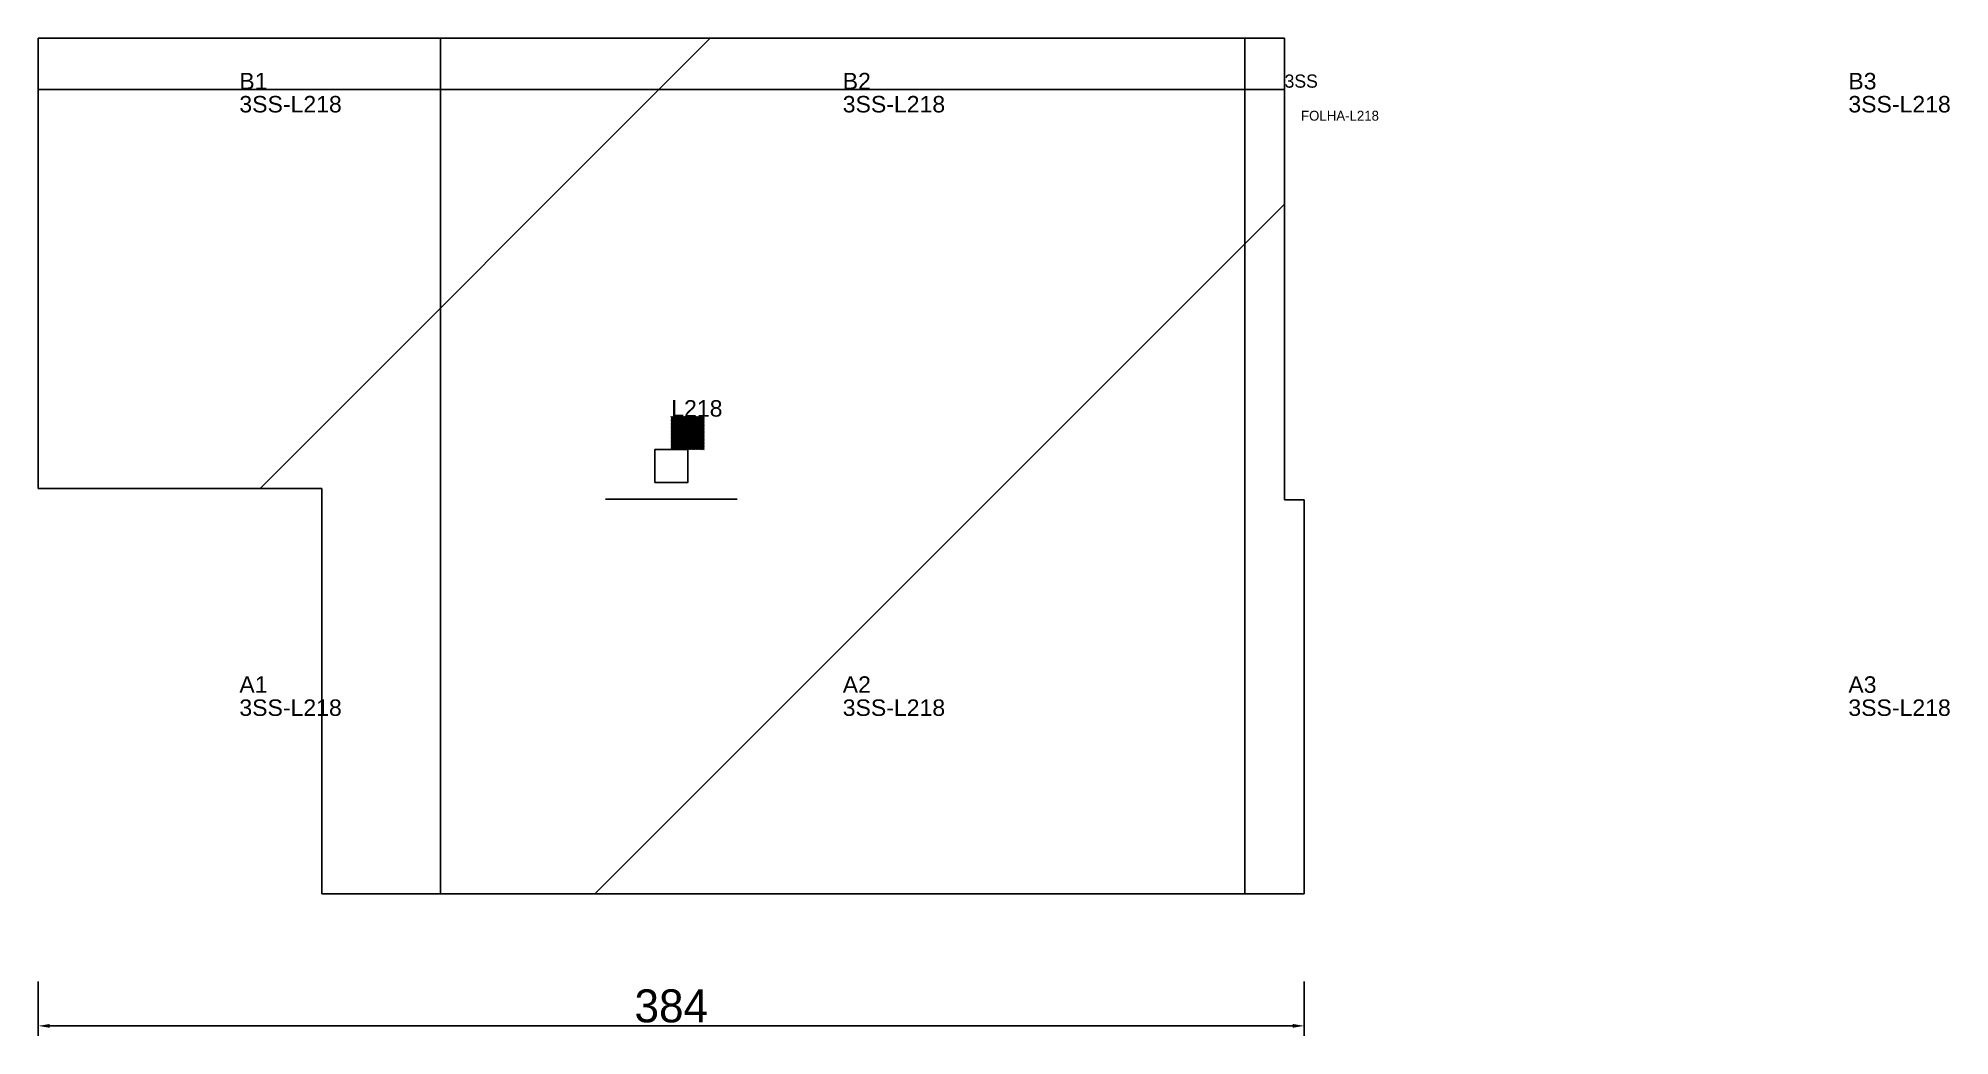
# Model space of a CAD drawing. Header units: metres. Extents: x 222 to 802, y -101 to 202.
import ezdxf

# ---------------------------------------------------------------- set-up
doc = ezdxf.new("R2010")
doc.units = ezdxf.units.M
for name, color, linetype in [('3', 3, 'CONTINUOUS'), ('AUX00', 7, 'CONTINUOUS'), ('COTA', 241, 'CONTINUOUS'), ('FOLHA', 255, 'CONTINUOUS'), ('Hachura', 251, 'CONTINUOUS'), ('NOMENCLATURA', 7, 'CONTINUOUS'), ('Nível', 160, 'CONTINUOUS'), ('Painéis', 200, 'CONTINUOUS'), ('Pilares', 5, 'CONTINUOUS'), ('REAPROVEITAMENTO', 251, 'CONTINUOUS'), ('SARR_2.2x7', 40, 'CONTINUOUS')]:
    doc.layers.add(name, color=color, linetype=linetype)
doc.styles.add('ARIAL', font='Arial.ttf')
doc.styles.add('STR_STANDARD', font='arial.ttf')
doc.dimstyles.new('EZ DXF', dxfattribs={"dimtxt": 10, "dimasz": 3.5, "dimexe": 3, "dimexo": 1.5, "dimgap": 1, "dimtad": 1, "dimdec": 1, "dimdsep": 46, "dimcen": 2.5, "dimazin": 3, "dimtfac": 1, "dimtmove": 0, "dimatfit": 3})

msp = doc.modelspace()

# ---------------------------------------------------------------- hatches: boundary and pattern name
at = {"layer": 'Hachura'}
h = msp.add_hatch(dxfattribs=at)
h.set_pattern_fill('ANSI31', scale=50)
h.paths.add_polyline_path([(600.2, 201.5), (222.2, 201.5), (222.2, 65), (308.2, 65), (308.2, -58), (606.2, -58), (606.2, 61.5), (600.2, 61.5)])
h = msp.add_hatch(dxfattribs=at)
h.set_pattern_fill('ANSI31', scale=50)
h.paths.add_polyline_path([(600.2, 201.5), (222.2, 201.5), (222.2, 65), (308.2, 65), (308.2, -58), (606.2, -58), (606.2, 61.5), (600.2, 61.5)])
at = {"layer": 'Reaproveitamento'}
h = msp.add_hatch(dxfattribs=at)
h.set_pattern_fill('SOLID')
h.paths.add_polyline_path([(414.2, 76.75), (424.2, 76.75), (424.2, 86.75), (414.2, 86.75)])
h = msp.add_hatch(dxfattribs=at)
h.set_pattern_fill('SOLID')
h.paths.add_polyline_path([(414.2, 76.75), (424.2, 76.75), (424.2, 86.75), (414.2, 86.75)])

# ---------------------------------------------------------------- linework, layer by layer
at = {"layer": '3'}
for points in [[(344.2, -58), (344.2, 201.5)], [(344.2, -58), (344.2, 201.5)], [(588.2, -58), (588.2, 201.5)], [(588.2, -58), (588.2, 201.5)], [(222.2, 186), (600.2, 186)], [(222.2, 186), (600.2, 186)]]:
    msp.add_lwpolyline(points, close=True, dxfattribs=at)
at = {"layer": 'Painéis', "color": 200}
for p, q in [((600.2, 201.5), (222.2, 201.5)), ((222.2, 201.5), (222.2, 65)), ((600.2, 201.5), (222.2, 201.5)), ((222.2, 201.5), (222.2, 65)), ((600.2, 61.5), (600.2, 201.5)), ((600.2, 61.5), (600.2, 201.5)), ((222.2, 65), (308.2, 65)), ((222.2, 65), (308.2, 65)), ((308.2, 65), (308.2, -58)), ((308.2, 65), (308.2, -58)), ((606.2, 61.5), (600.2, 61.5)), ((606.2, 61.5), (600.2, 61.5)), ((606.2, -58), (606.2, 61.5)), ((606.2, -58), (606.2, 61.5)), ((308.2, -58), (606.2, -58)), ((308.2, -58), (606.2, -58))]:
    msp.add_line(p, q, dxfattribs=at)
at = {"layer": 'Pilares'}
msp.add_lwpolyline([(409.2, 66.75), (419.2, 66.75), (419.2, 76.75), (409.2, 76.75)], close=True, dxfattribs=at)
msp.add_lwpolyline([(409.2, 66.75), (419.2, 66.75), (419.2, 76.75), (409.2, 76.75)], close=True, dxfattribs=at)
at = {"layer": 'SARR_2.2x7'}
msp.add_line((394.2, 61.75), (434.2, 61.75), dxfattribs=at)
msp.add_line((394.2, 61.75), (434.2, 61.75), dxfattribs=at)

# ---------------------------------------------------------------- texts
at = {"layer": '3', "style": 'STR_STANDARD'}
for s, p in [('B1', (283.2, 186)), ('B1', (283.2, 186)), ('B2', (466.2, 186)), ('B2', (466.2, 186)), ('B3', (771.2, 186)), ('B3', (771.2, 186)), ('A1', (283.2, 3)), ('A1', (283.2, 3)), ('A2', (466.2, 3)), ('A2', (466.2, 3)), ('A3', (771.2, 3)), ('A3', (771.2, 3))]:
    msp.add_text(s, height=5, dxfattribs=at).set_placement(p)
at = {"layer": 'AUX00', "style": 'STR_STANDARD'}
for p in [(283.2, 179), (283.2, 179), (466.2, 179), (466.2, 179), (771.2, 179), (771.2, 179), (283.2, -4), (283.2, -4), (466.2, -4), (466.2, -4), (771.2, -4), (771.2, -4)]:
    msp.add_text('3SS-L218', height=5, dxfattribs=at).set_placement(p)
at = {"layer": 'FOLHA'}
msp.add_text('FOLHA-L218', height=3, dxfattribs=at).set_placement((605.2, 176.5))
msp.add_text('FOLHA-L218', height=3, dxfattribs=at).set_placement((605.2, 176.5))
at = {"layer": 'NOMENCLATURA', "insert": (414.2, 91.75), "char_height": 5, "attachment_point": 1, "style": 'ARIAL'}
msp.add_mtext('L218', dxfattribs=at)
msp.add_mtext('L218', dxfattribs=at)
at = {"layer": 'Nível'}
msp.add_text('3SS', height=4, dxfattribs=at).set_placement((600.2, 186.5))
msp.add_text('3SS', height=4, dxfattribs=at).set_placement((600.2, 186.5))

# ---------------------------------------------------------------- dimensions: what is measured, and where the dimension line sits
at = {"layer": 'COTA'}
msp.add_linear_dim(base=(222.2, -98), p1=(222.2, -83), p2=(606.2, -83), dimstyle='EZ DXF', dxfattribs=at).render()
msp.add_linear_dim(base=(222.2, -98), p1=(222.2, -83), p2=(606.2, -83), dimstyle='EZ DXF', dxfattribs=at).render()

doc.saveas('drawing.dxf')
